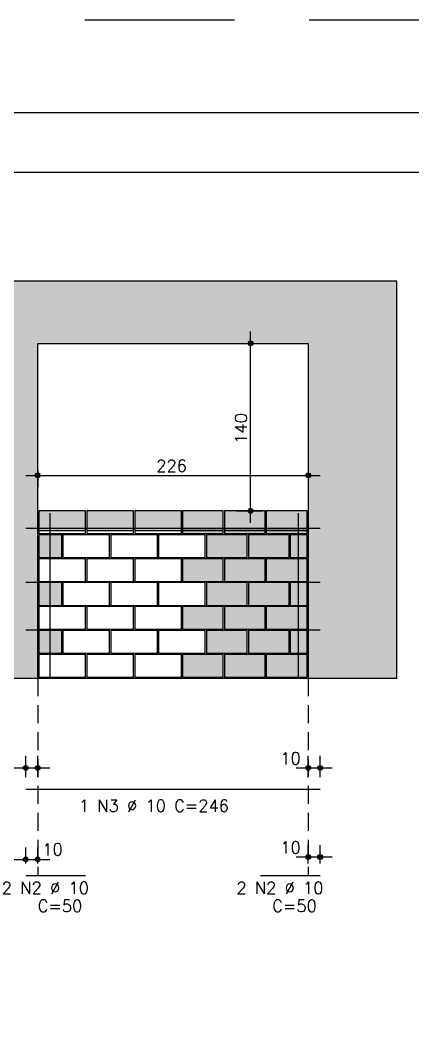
# Model space of a CAD drawing. Extents: x -1.9 to 86, y -1.5 to 61.
# Drawn here: x 22.47 to 29.03, y 44.14 to 60.95 of the extents above; entities that cross this region are included whole.
import ezdxf

# ---------------------------------------------------------------- set-up
doc = ezdxf.new("R2010")
doc.units = 0
doc.header["$MEASUREMENT"] = 0
doc.linetypes.add('ESTILO_TQS_0001', pattern=[0.45, 0.3, -0.15])
doc.linetypes.add('HIDDEN', pattern=[0.375, 0.25, -0.125])
doc.layers.get('0').update_dxf_attribs({"linetype": 'CONTINUOUS'})
doc.layers.get('Defpoints').update_dxf_attribs({"linetype": 'CONTINUOUS'})
for name, color, linetype in [('ARQ_FOLHA', 7, 'CONTINUOUS'), ('PENA_01', 1, 'CONTINUOUS'), ('PENA_02', 2, 'CONTINUOUS'), ('PENA_03', 3, 'CONTINUOUS'), ('PENA_05', 5, 'CONTINUOUS'), ('PENA_09', 254, 'CONTINUOUS'), ('PENA_11', 252, 'CONTINUOUS'), ('PENA_21', 100, 'CONTINUOUS'), ('PENA_23', 50, 'CONTINUOUS'), ('PENA_28', 135, 'CONTINUOUS')]:
    doc.layers.add(name, color=color, linetype=linetype)
doc.styles.get("Standard").update_dxf_attribs({"font": 'ROMANS.SHX'})

# ---------------------------------------------------------------- blocks, each defined once
blk = doc.blocks.new('FOLHA A1 - 841 X 594')
at = {"layer": 'ARQ_FOLHA', "color": 1}
for points in [[(-841, 0), (0, 0), (0, 594), (-841, 594)], [(-816, 10), (-10, 10), (-10, 584), (-816, 584)]]:
    blk.add_lwpolyline(points, close=True, dxfattribs=at)
at = {"layer": 'Defpoints', "color": 8, "linetype": 'HIDDEN', "ltscale": 100}
blk.add_lwpolyline([(-860.5, 609.5), (-860.5, -15.5), (19.5, -15.5), (19.5, 609.5)], close=True, dxfattribs=at)
blk = doc.blocks.new('*U24')
blk.add_blockref('FOLHA A1 - 841 X 594', (0, 0))

msp = doc.modelspace()

# ---------------------------------------------------------------- linework, layer by layer
at = {"layer": 'PENA_01', "linetype": 'Continuous'}
for p, q in [((26.321, 52.549), (26.321, 55.749)), ((26.075, 55.549), (26.521, 55.549)), ((22.564, 53.342), (27.484, 53.342)), ((22.764, 53.43), (22.764, 53.142)), ((27.284, 53.403), (27.284, 53.142)), ((26.084, 52.749), (26.521, 52.749)), ((22.784, 52.419), (23.564, 52.419)), ((23.584, 52.419), (24.364, 52.419)), ((24.384, 52.419), (25.164, 52.419)), ((25.184, 52.419), (25.864, 52.419)), ((25.884, 52.419), (26.564, 52.419)), ((26.584, 52.419), (27.264, 52.419)), ((22.564, 48.296), (22.564, 48.651)), ((22.764, 48.296), (22.764, 48.651)), ((27.284, 48.296), (27.284, 48.651)), ((27.484, 48.296), (27.484, 48.651)), ((22.364, 48.451), (22.964, 48.451)), ((27.084, 48.451), (27.684, 48.451)), ((22.564, 46.851), (22.564, 47.121)), ((22.764, 46.851), (22.764, 47.121)), ((27.284, 46.851), (27.284, 47.162)), ((27.484, 46.851), (27.484, 47.162)), ((22.364, 46.921), (22.964, 46.921)), ((27.084, 46.962), (27.684, 46.962))]:
    msp.add_line(p, q, dxfattribs=at)
at = {"layer": 'PENA_01', "linetype": 'ESTILO_TQS_0001'}
for p, q in [((22.764, 49.949), (22.764, 46.651)), ((27.284, 49.949), (27.284, 46.651))]:
    msp.add_line(p, q, dxfattribs=at)
at = {"layer": 'PENA_02', "linetype": 'Continuous'}
msp.add_line((6.984, 49.949), (28.764, 49.949), dxfattribs=at)
for points in [[(28.764, 56.589), (6.984, 56.589), (6.984, 49.949), (8.464, 49.949), (8.464, 55.549), (12.984, 55.549), (12.984, 49.949), (13.764, 49.949), (13.764, 55.549), (21.984, 55.549), (21.984, 49.949), (22.764, 49.949), (22.764, 55.549), (27.284, 55.549), (27.284, 49.949), (28.764, 49.949), (28.764, 56.589)], [(22.784, 52.369), (23.564, 52.369), (23.564, 52.749), (22.784, 52.749), (22.784, 52.369)], [(23.584, 52.369), (24.364, 52.369), (24.364, 52.749), (23.584, 52.749), (23.584, 52.369)], [(24.384, 52.369), (25.164, 52.369), (25.164, 52.749), (24.384, 52.749), (24.384, 52.369)], [(25.184, 52.369), (25.864, 52.369), (25.864, 52.749), (25.184, 52.749), (25.184, 52.369)], [(25.884, 52.369), (26.564, 52.369), (26.564, 52.749), (25.884, 52.749), (25.884, 52.369)], [(26.584, 52.369), (27.264, 52.369), (27.264, 52.749), (26.584, 52.749), (26.584, 52.369)], [(22.784, 51.969), (23.164, 51.969), (23.164, 52.349), (22.784, 52.349), (22.784, 51.969)], [(23.184, 51.969), (23.964, 51.969), (23.964, 52.349), (23.184, 52.349), (23.184, 51.969)], [(23.984, 51.969), (24.764, 51.969), (24.764, 52.349), (23.984, 52.349), (23.984, 51.969)], [(24.784, 51.969), (25.564, 51.969), (25.564, 52.349), (24.784, 52.349), (24.784, 51.969)], [(25.584, 51.969), (26.264, 51.969), (26.264, 52.349), (25.584, 52.349), (25.584, 51.969)], [(26.284, 51.969), (26.964, 51.969), (26.964, 52.349), (26.284, 52.349), (26.284, 51.969)], [(26.984, 51.969), (27.264, 51.969), (27.264, 52.349), (26.984, 52.349), (26.984, 51.969)], [(22.784, 51.569), (23.564, 51.569), (23.564, 51.949), (22.784, 51.949), (22.784, 51.569)], [(23.584, 51.569), (24.364, 51.569), (24.364, 51.949), (23.584, 51.949), (23.584, 51.569)], [(24.384, 51.569), (25.164, 51.569), (25.164, 51.949), (24.384, 51.949), (24.384, 51.569)], [(25.184, 51.569), (25.864, 51.569), (25.864, 51.949), (25.184, 51.949), (25.184, 51.569)], [(25.884, 51.569), (26.564, 51.569), (26.564, 51.949), (25.884, 51.949), (25.884, 51.569)], [(26.584, 51.569), (27.264, 51.569), (27.264, 51.949), (26.584, 51.949), (26.584, 51.569)], [(22.784, 51.169), (23.164, 51.169), (23.164, 51.549), (22.784, 51.549), (22.784, 51.169)], [(23.184, 51.169), (23.964, 51.169), (23.964, 51.549), (23.184, 51.549), (23.184, 51.169)], [(23.984, 51.169), (24.764, 51.169), (24.764, 51.549), (23.984, 51.549), (23.984, 51.169)], [(24.784, 51.169), (25.564, 51.169), (25.564, 51.549), (24.784, 51.549), (24.784, 51.169)], [(25.584, 51.169), (26.264, 51.169), (26.264, 51.549), (25.584, 51.549), (25.584, 51.169)], [(26.284, 51.169), (26.964, 51.169), (26.964, 51.549), (26.284, 51.549), (26.284, 51.169)], [(26.984, 51.169), (27.264, 51.169), (27.264, 51.549), (26.984, 51.549), (26.984, 51.169)], [(22.784, 50.769), (23.564, 50.769), (23.564, 51.149), (22.784, 51.149), (22.784, 50.769)], [(23.584, 50.769), (24.364, 50.769), (24.364, 51.149), (23.584, 51.149), (23.584, 50.769)], [(24.384, 50.769), (25.164, 50.769), (25.164, 51.149), (24.384, 51.149), (24.384, 50.769)], [(25.184, 50.769), (25.864, 50.769), (25.864, 51.149), (25.184, 51.149), (25.184, 50.769)], [(25.884, 50.769), (26.564, 50.769), (26.564, 51.149), (25.884, 51.149), (25.884, 50.769)], [(26.584, 50.769), (27.264, 50.769), (27.264, 51.149), (26.584, 51.149), (26.584, 50.769)], [(22.784, 50.369), (23.164, 50.369), (23.164, 50.749), (22.784, 50.749), (22.784, 50.369)], [(23.184, 50.369), (23.964, 50.369), (23.964, 50.749), (23.184, 50.749), (23.184, 50.369)], [(23.984, 50.369), (24.764, 50.369), (24.764, 50.749), (23.984, 50.749), (23.984, 50.369)], [(24.784, 50.369), (25.564, 50.369), (25.564, 50.749), (24.784, 50.749), (24.784, 50.369)], [(25.584, 50.369), (26.264, 50.369), (26.264, 50.749), (25.584, 50.749), (25.584, 50.369)], [(26.284, 50.369), (26.964, 50.369), (26.964, 50.749), (26.284, 50.749), (26.284, 50.369)], [(26.984, 50.369), (27.264, 50.369), (27.264, 50.749), (26.984, 50.749), (26.984, 50.369)], [(22.784, 49.969), (23.564, 49.969), (23.564, 50.349), (22.784, 50.349), (22.784, 49.969)], [(23.584, 49.969), (24.364, 49.969), (24.364, 50.349), (23.584, 50.349), (23.584, 49.969)], [(24.384, 49.969), (25.164, 49.969), (25.164, 50.349), (24.384, 50.349), (24.384, 49.969)], [(25.184, 49.969), (25.864, 49.969), (25.864, 50.349), (25.184, 50.349), (25.184, 49.969)], [(25.884, 49.969), (26.564, 49.969), (26.564, 50.349), (25.884, 50.349), (25.884, 49.969)], [(26.584, 49.969), (27.264, 49.969), (27.264, 50.349), (26.584, 50.349), (26.584, 49.969)]]:
    msp.add_lwpolyline(points, dxfattribs=at)
for centre, radius in [((26.321, 55.549), 0.04), ((26.321, 55.549), 0.02), ((22.764, 53.342), 0.04), ((22.764, 53.342), 0.02), ((27.284, 53.342), 0.04), ((27.284, 53.342), 0.02), ((26.321, 52.749), 0.04), ((26.321, 52.749), 0.02), ((22.564, 48.451), 0.04), ((22.564, 48.451), 0.02), ((22.764, 48.451), 0.04), ((22.764, 48.451), 0.02), ((27.284, 48.451), 0.04), ((27.284, 48.451), 0.02), ((27.484, 48.451), 0.04), ((27.484, 48.451), 0.02), ((22.564, 46.921), 0.04), ((22.564, 46.921), 0.02), ((22.764, 46.921), 0.04), ((22.764, 46.921), 0.02), ((27.284, 46.962), 0.04), ((27.284, 46.962), 0.02), ((27.484, 46.962), 0.04), ((27.484, 46.962), 0.02)]:
    msp.add_circle(centre, radius, dxfattribs=at)
at = {"layer": 'PENA_03', "linetype": 'Continuous'}
for p, q in [((25.875, 55.549), (25.875, 55.549)), ((22.764, 53.63), (22.764, 53.63)), ((27.284, 53.603), (27.284, 53.603)), ((25.884, 52.749), (25.884, 52.749)), ((22.564, 48.096), (22.564, 48.096)), ((22.764, 48.096), (22.764, 48.096)), ((27.284, 48.096), (27.284, 48.096)), ((27.484, 48.096), (27.484, 48.096)), ((22.564, 46.651), (22.564, 46.651)), ((22.764, 46.651), (22.764, 46.651)), ((27.284, 46.651), (27.284, 46.651)), ((27.484, 46.651), (27.484, 46.651))]:
    msp.add_line(p, q, dxfattribs=at)
at = {"layer": 'PENA_05', "linetype": 'Continuous'}
for p, q in [((22.974, 49.949), (22.974, 52.709)), ((27.124, 49.949), (27.124, 52.709)), ((22.564, 52.459), (27.484, 52.459)), ((22.564, 51.559), (23.564, 51.559)), ((26.484, 51.559), (27.484, 51.559)), ((22.564, 50.759), (23.564, 50.759)), ((26.484, 50.759), (27.484, 50.759)), ((22.564, 48.096), (27.484, 48.096)), ((22.564, 46.651), (23.564, 46.651)), ((26.484, 46.651), (27.484, 46.651))]:
    msp.add_line(p, q, dxfattribs=at)
at = {"layer": 'PENA_09', "linetype": 'Continuous'}
for points in [[(22.784, 52.419), (23.564, 52.419), (23.564, 52.749), (22.784, 52.749), (22.784, 52.419)], [(23.584, 52.419), (24.364, 52.419), (24.364, 52.749), (23.584, 52.749), (23.584, 52.419)], [(24.384, 52.419), (25.164, 52.419), (25.164, 52.749), (24.384, 52.749), (24.384, 52.419)], [(25.184, 52.419), (25.864, 52.419), (25.864, 52.749), (25.184, 52.749), (25.184, 52.419)], [(25.884, 52.419), (26.564, 52.419), (26.564, 52.749), (25.884, 52.749), (25.884, 52.419)], [(26.584, 52.419), (27.264, 52.419), (27.264, 52.749), (26.584, 52.749), (26.584, 52.419)]]:
    msp.add_lwpolyline(points, dxfattribs=at)
for points in [[(22.784, 52.419), (23.564, 52.419), (23.564, 52.749)], [(22.784, 52.419), (23.564, 52.749), (22.784, 52.749)], [(22.784, 52.419), (22.784, 52.749), (22.784, 52.419)], [(23.584, 52.419), (24.364, 52.419), (24.364, 52.749)], [(23.584, 52.419), (24.364, 52.749), (23.584, 52.749)], [(23.584, 52.419), (23.584, 52.749), (23.584, 52.419)], [(24.384, 52.419), (25.164, 52.419), (25.164, 52.749)], [(24.384, 52.419), (25.164, 52.749), (24.384, 52.749)], [(24.384, 52.419), (24.384, 52.749), (24.384, 52.419)], [(25.184, 52.419), (25.864, 52.419), (25.864, 52.749)], [(25.184, 52.419), (25.864, 52.749), (25.184, 52.749)], [(25.184, 52.419), (25.184, 52.749), (25.184, 52.419)], [(25.884, 52.419), (26.564, 52.419), (26.564, 52.749)], [(25.884, 52.419), (26.564, 52.749), (25.884, 52.749)], [(25.884, 52.419), (25.884, 52.749), (25.884, 52.419)], [(26.584, 52.419), (27.264, 52.419), (27.264, 52.749)], [(26.584, 52.419), (27.264, 52.749), (26.584, 52.749)], [(26.584, 52.419), (26.584, 52.749), (26.584, 52.419)]]:
    msp.add_solid(points, dxfattribs=at)
at = {"layer": 'PENA_11', "linetype": 'Continuous'}
for points in [[(28.764, 56.589), (6.984, 56.589), (8.464, 55.549)], [(28.764, 56.589), (8.464, 55.549), (12.984, 55.549)], [(28.764, 56.589), (12.984, 55.549), (13.764, 55.549)], [(28.764, 56.589), (13.764, 55.549), (21.984, 55.549)], [(28.764, 56.589), (21.984, 55.549), (22.764, 55.549)], [(28.764, 56.589), (22.764, 55.549), (27.284, 55.549)], [(28.764, 56.589), (27.284, 55.549), (28.764, 49.949)], [(21.984, 55.549), (21.984, 49.949), (22.764, 49.949)], [(21.984, 55.549), (22.764, 49.949), (22.764, 55.549)], [(28.764, 49.949), (27.284, 55.549), (27.284, 49.949)]]:
    msp.add_solid(points, dxfattribs=at)
at = {"layer": 'PENA_21', "linetype": 'Continuous'}
for points in [[(25.184, 52.369), (25.864, 52.369), (25.864, 52.419), (25.184, 52.419), (25.184, 52.369)], [(25.584, 51.969), (26.264, 51.969), (26.264, 52.349), (25.584, 52.349), (25.584, 51.969)], [(25.884, 52.369), (26.564, 52.369), (26.564, 52.419), (25.884, 52.419), (25.884, 52.369)], [(26.284, 51.969), (26.964, 51.969), (26.964, 52.349), (26.284, 52.349), (26.284, 51.969)], [(26.584, 52.369), (27.264, 52.369), (27.264, 52.419), (26.584, 52.419), (26.584, 52.369)], [(25.184, 51.569), (25.864, 51.569), (25.864, 51.949), (25.184, 51.949), (25.184, 51.569)], [(25.884, 51.569), (26.564, 51.569), (26.564, 51.949), (25.884, 51.949), (25.884, 51.569)], [(26.584, 51.569), (27.264, 51.569), (27.264, 51.949), (26.584, 51.949), (26.584, 51.569)], [(25.584, 51.169), (26.264, 51.169), (26.264, 51.549), (25.584, 51.549), (25.584, 51.169)], [(26.284, 51.169), (26.964, 51.169), (26.964, 51.549), (26.284, 51.549), (26.284, 51.169)], [(25.184, 50.769), (25.864, 50.769), (25.864, 51.149), (25.184, 51.149), (25.184, 50.769)], [(25.884, 50.769), (26.564, 50.769), (26.564, 51.149), (25.884, 51.149), (25.884, 50.769)], [(26.584, 50.769), (27.264, 50.769), (27.264, 51.149), (26.584, 51.149), (26.584, 50.769)], [(25.584, 50.369), (26.264, 50.369), (26.264, 50.749), (25.584, 50.749), (25.584, 50.369)], [(26.284, 50.369), (26.964, 50.369), (26.964, 50.749), (26.284, 50.749), (26.284, 50.369)], [(25.184, 49.969), (25.864, 49.969), (25.864, 50.349), (25.184, 50.349), (25.184, 49.969)], [(25.884, 49.969), (26.564, 49.969), (26.564, 50.349), (25.884, 50.349), (25.884, 49.969)], [(26.584, 49.969), (27.264, 49.969), (27.264, 50.349), (26.584, 50.349), (26.584, 49.969)]]:
    msp.add_lwpolyline(points, dxfattribs=at)
for points in [[(25.184, 52.369), (25.864, 52.369), (25.864, 52.419)], [(25.184, 52.369), (25.864, 52.419), (25.184, 52.419)], [(25.184, 52.369), (25.184, 52.419), (25.184, 52.369)], [(25.584, 51.969), (26.264, 51.969), (26.264, 52.349)], [(25.584, 51.969), (26.264, 52.349), (25.584, 52.349)], [(25.584, 51.969), (25.584, 52.349), (25.584, 51.969)], [(25.884, 52.369), (26.564, 52.369), (26.564, 52.419)], [(25.884, 52.369), (26.564, 52.419), (25.884, 52.419)], [(25.884, 52.369), (25.884, 52.419), (25.884, 52.369)], [(26.284, 51.969), (26.964, 51.969), (26.964, 52.349)], [(26.284, 51.969), (26.964, 52.349), (26.284, 52.349)], [(26.284, 51.969), (26.284, 52.349), (26.284, 51.969)], [(26.584, 52.369), (27.264, 52.369), (27.264, 52.419)], [(26.584, 52.369), (27.264, 52.419), (26.584, 52.419)], [(26.584, 52.369), (26.584, 52.419), (26.584, 52.369)], [(25.184, 51.569), (25.864, 51.569), (25.864, 51.949)], [(25.184, 51.569), (25.864, 51.949), (25.184, 51.949)], [(25.184, 51.569), (25.184, 51.949), (25.184, 51.569)], [(25.884, 51.569), (26.564, 51.569), (26.564, 51.949)], [(25.884, 51.569), (26.564, 51.949), (25.884, 51.949)], [(25.884, 51.569), (25.884, 51.949), (25.884, 51.569)], [(26.584, 51.569), (27.264, 51.569), (27.264, 51.949)], [(26.584, 51.569), (27.264, 51.949), (26.584, 51.949)], [(26.584, 51.569), (26.584, 51.949), (26.584, 51.569)], [(25.584, 51.169), (26.264, 51.169), (26.264, 51.549)], [(25.584, 51.169), (26.264, 51.549), (25.584, 51.549)], [(25.584, 51.169), (25.584, 51.549), (25.584, 51.169)], [(26.284, 51.169), (26.964, 51.169), (26.964, 51.549)], [(26.284, 51.169), (26.964, 51.549), (26.284, 51.549)], [(26.284, 51.169), (26.284, 51.549), (26.284, 51.169)], [(25.184, 50.769), (25.864, 50.769), (25.864, 51.149)], [(25.184, 50.769), (25.864, 51.149), (25.184, 51.149)], [(25.184, 50.769), (25.184, 51.149), (25.184, 50.769)], [(25.884, 50.769), (26.564, 50.769), (26.564, 51.149)], [(25.884, 50.769), (26.564, 51.149), (25.884, 51.149)], [(25.884, 50.769), (25.884, 51.149), (25.884, 50.769)], [(26.584, 50.769), (27.264, 50.769), (27.264, 51.149)], [(26.584, 50.769), (27.264, 51.149), (26.584, 51.149)], [(26.584, 50.769), (26.584, 51.149), (26.584, 50.769)], [(25.584, 50.369), (26.264, 50.369), (26.264, 50.749)], [(25.584, 50.369), (26.264, 50.749), (25.584, 50.749)], [(25.584, 50.369), (25.584, 50.749), (25.584, 50.369)], [(26.284, 50.369), (26.964, 50.369), (26.964, 50.749)], [(26.284, 50.369), (26.964, 50.749), (26.284, 50.749)], [(26.284, 50.369), (26.284, 50.749), (26.284, 50.369)], [(25.184, 49.969), (25.864, 49.969), (25.864, 50.349)], [(25.184, 49.969), (25.864, 50.349), (25.184, 50.349)], [(25.184, 49.969), (25.184, 50.349), (25.184, 49.969)], [(25.884, 49.969), (26.564, 49.969), (26.564, 50.349)], [(25.884, 49.969), (26.564, 50.349), (25.884, 50.349)], [(25.884, 49.969), (25.884, 50.349), (25.884, 49.969)], [(26.584, 49.969), (27.264, 49.969), (27.264, 50.349)], [(26.584, 49.969), (27.264, 50.349), (26.584, 50.349)], [(26.584, 49.969), (26.584, 50.349), (26.584, 49.969)]]:
    msp.add_solid(points, dxfattribs=at)
at = {"layer": 'PENA_23', "linetype": 'Continuous'}
for points in [[(22.784, 51.969), (23.164, 51.969), (23.164, 52.349), (22.784, 52.349), (22.784, 51.969)], [(22.784, 51.169), (23.164, 51.169), (23.164, 51.549), (22.784, 51.549), (22.784, 51.169)], [(22.784, 50.369), (23.164, 50.369), (23.164, 50.749), (22.784, 50.749), (22.784, 50.369)]]:
    msp.add_lwpolyline(points, dxfattribs=at)
for points in [[(22.784, 51.969), (23.164, 51.969), (23.164, 52.349)], [(22.784, 51.969), (23.164, 52.349), (22.784, 52.349)], [(22.784, 51.969), (22.784, 52.349), (22.784, 51.969)], [(22.784, 51.169), (23.164, 51.169), (23.164, 51.549)], [(22.784, 51.169), (23.164, 51.549), (22.784, 51.549)], [(22.784, 51.169), (22.784, 51.549), (22.784, 51.169)], [(22.784, 50.369), (23.164, 50.369), (23.164, 50.749)], [(22.784, 50.369), (23.164, 50.749), (22.784, 50.749)], [(22.784, 50.369), (22.784, 50.749), (22.784, 50.369)]]:
    msp.add_solid(points, dxfattribs=at)
at = {"layer": 'PENA_28', "linetype": 'Continuous'}
for points in [[(26.984, 51.969), (27.264, 51.969), (27.264, 52.349), (26.984, 52.349), (26.984, 51.969)], [(26.984, 51.169), (27.264, 51.169), (27.264, 51.549), (26.984, 51.549), (26.984, 51.169)], [(26.984, 50.369), (27.264, 50.369), (27.264, 50.749), (26.984, 50.749), (26.984, 50.369)]]:
    msp.add_lwpolyline(points, dxfattribs=at)
for points in [[(26.984, 51.969), (27.264, 51.969), (27.264, 52.349)], [(26.984, 51.969), (27.264, 52.349), (26.984, 52.349)], [(26.984, 51.969), (26.984, 52.349), (26.984, 51.969)], [(26.984, 51.169), (27.264, 51.169), (27.264, 51.549)], [(26.984, 51.169), (27.264, 51.549), (26.984, 51.549)], [(26.984, 51.169), (26.984, 51.549), (26.984, 51.169)], [(26.984, 50.369), (27.264, 50.369), (27.264, 50.749)], [(26.984, 50.369), (27.264, 50.749), (26.984, 50.749)], [(26.984, 50.369), (26.984, 50.749), (26.984, 50.369)]]:
    msp.add_solid(points, dxfattribs=at)

# ---------------------------------------------------------------- block references
at = {"xscale": 0.09999999999999938, "yscale": 0.09999999999999938, "zscale": 0.09999999999999938}
msp.add_blockref('*U24', (84.1, 0.003), dxfattribs=at)

# ---------------------------------------------------------------- texts
at = {"layer": 'PENA_03', "linetype": 'Continuous'}
msp.add_text('140', height=0.2, rotation=90, dxfattribs=at).set_placement((26.261, 53.869))
for s, p in [('226', (24.744, 53.402)), ('10', (26.817, 48.511)), ('1 N3 %%c 10 C=246', (23.449, 47.719)), ('10', (22.84, 46.989)), ('10', (26.817, 47.022)), ('2 N2 %%c 10', (22.163, 46.344)), ('2 N2 %%c 10', (26.083, 46.344)), ('C=50', (22.763, 46.044)), ('C=50', (26.683, 46.044))]:
    msp.add_text(s, height=0.2, dxfattribs=at).set_placement(p)

doc.saveas('drawing.dxf')
